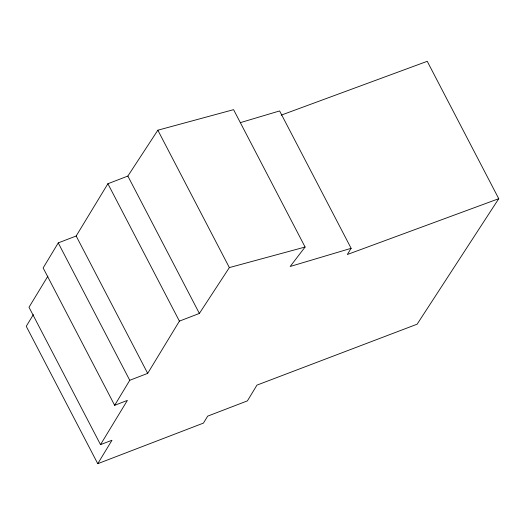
<?xml version="1.0" encoding="UTF-8"?>
<svg xmlns="http://www.w3.org/2000/svg" width="525" height="525" viewBox="0 0 525 525"><rect width="100%" height="100%" fill="white"/><g stroke="black" fill="none" stroke-linecap="round" stroke-linejoin="round"><path stroke-width="0.79" d="M240.535 122.581L279.608 110.939L351.127 248.318L290.168 266.477L305.091 247.032L233.579 109.659L157.841 130.207L127.864 176.065L107.894 183.743L76.177 236.001L58.249 242.904L43.148 267.947L114.66 405.32L127.372 400.411L100.518 444.629L29.006 307.256L47.887 276.163M114.66 405.32L129.76 380.284L147.689 373.373L179.412 321.123L199.382 313.438L229.359 267.586L305.091 247.032M33.357 314.593L26.25 326.307L97.762 463.687L203.411 423.111L207.697 416.128L247.406 400.877L256.955 385.12L417.126 324.194L498.75 198.693L427.238 61.313L281.21 115.139M97.762 463.687L111.982 440.252L100.518 444.629M351.127 248.318L347.34 254.5L498.75 198.693M157.841 130.207L229.359 267.586M127.864 176.065L199.382 313.438M107.894 183.743L179.412 321.123M76.177 236.001L147.689 373.373M58.249 242.904L129.76 380.284"/></g></svg>
